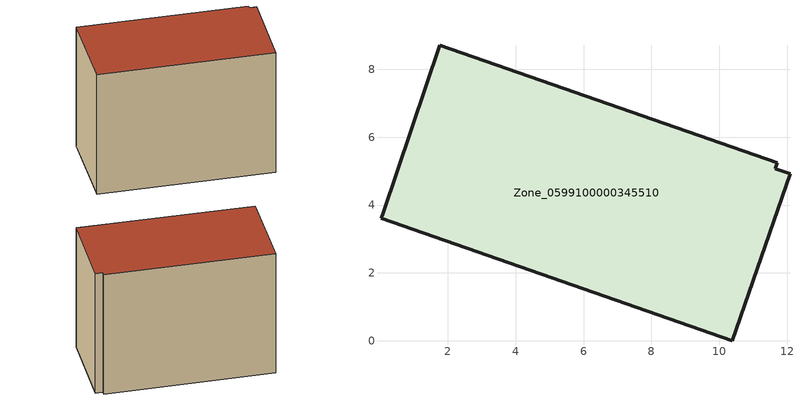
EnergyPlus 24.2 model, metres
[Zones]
Zone_0599100000345510
 floor ground (C_G): 1.77,8.71 11.72,5.25 11.66,5.07 12.09,4.92 10.38,0 0.04,3.62 0.1,3.77 z0
 wall outside (C_F): 11.72,5.25 1.77,8.71 0.1,3.77 0.04,3.62 10.38,0 12.09,4.92 11.66,5.07 11.72,5.25 z0:8.49
 roof outside (C_R): 1.77,8.71 0.1,3.77 0.04,3.62 10.38,0 12.09,4.92 11.66,5.07 11.72,5.25 z8.49
[BUILDING]
Pand.0599100000345510: North Axis=0; Terrain=City; Loads Convergence Tolerance Value=0.04; Temperature Convergence Tolerance Value=0.4; Solar Distribution=FullExterior; Maximum Number of Warmup Days=25; Minimum Number of Warmup Days=1
[Site:Location]
Rotterdam.The.Hague.AP_ZH_NLD Design_Conditions: Latitude=51.96; Longitude=4.45; Time Zone=1; Elevation=-4.5
[SITE:GROUNDTEMPERATURE:BUILDINGSURFACE]
18, 18, 18, 18, 18, 18, 18, 18, 18, 18, 18, 18
[MATERIAL] Thermal Absorptance=0.9; Solar Absorptance=0.7; Visible Absorptance=0.7
Name | Roughness | Thickness | Conductivity | Density | Specific Heat
G.TI.1992-2005 | MediumSmooth | 0.15 | 0.06 | 540 | 1210
F.TI.1992-2005 | Rough | 0.3 | 0.12 | 1920 | 840
R.TI.1992-2005 | MediumRough | 0.2 | 0.08 | 1500 | 1000
[CONSTRUCTION]
C_G: G.TI.1992-2005
C_F: F.TI.1992-2005
C_R: R.TI.1992-2005
[ZONE]
Zone_0599100000345510: Type=1; Multiplier=1; Ceiling Height=Autocalculate; Volume=Autocalculate; Floor Area=autocalculate; Part of Total Floor Area=Yes
[ZONEINFILTRATION:DESIGNFLOWRATE]
Infil_Zone_0599100000345510: Zone or ZoneList or Space or SpaceList=Zone_0599100000345510; Schedule=AlwaysOn; Design Flow Rate Calculation Method=Flow/Area; Flow Rate per Floor Area=0.0015; Constant Term Coefficient=1; Temperature Term Coefficient=0; Velocity Term Coefficient=0; Velocity Squared Term Coefficient=0
[HVACTEMPLATE:ZONE:IDEALLOADSAIRSYSTEM]
Zone_0599100000345510: Maximum Heating Supply Air Temperature=50; Minimum Cooling Supply Air Temperature=13; Maximum Heating Supply Air Humidity Ratio=0.0156; Minimum Cooling Supply Air Humidity Ratio=0.0077; Heating Limit=NoLimit; Cooling Limit=NoLimit; Dehumidification Control Type=ConstantSensibleHeatRatio; Cooling Sensible Heat Ratio=0.7; Dehumidification Setpoint=60; Humidification Control Type=None; Humidification Setpoint=30; Outdoor Air Method=None; Outdoor Air Flow Rate per Person=0.00944; Outdoor Air Flow Rate per Zone Floor Area=0; Outdoor Air Flow Rate per Zone=0; Demand Controlled Ventilation Type=None; Outdoor Air Economizer Type=NoEconomizer; Heat Recovery Type=None; Sensible Heat Recovery Effectiveness=0.7; Latent Heat Recovery Effectiveness=0.65
[ZONECONTROL:THERMOSTAT]
ThermostatControl_Zone_0599100000345510: Zone or ZoneList=Zone_0599100000345510; Control Type Schedule=DualSetpointControlType; Control 1=Thermostat_Zone_0599100000345510; Temperature Difference Between Cutout And Setpoint=0
[THERMOSTATSETPOINT:DUALSETPOINT]
Thermostat_Zone_0599100000345510: Heating Setpoint Temperature Schedule=HeatingSetpoint_Zone_0599100000345510; Cooling Setpoint Temperature Schedule=CoolingSetpoint_Zone_0599100000345510
[SCHEDULE:COMPACT]
HeatingSetpoint_Zone_0599100000345510: Through: 12/31, For: AllDays, Until: 24:00, 21
CoolingSetpoint_Zone_0599100000345510: Through: 12/31, For: AllDays, Until: 24:00, 24
DualSetpointControlType: Through: 12/31, For: AllDays, Until: 24:00, 4
AlwaysOn: Through: 12/31, For: AllDays, Until: 24:00, 1
